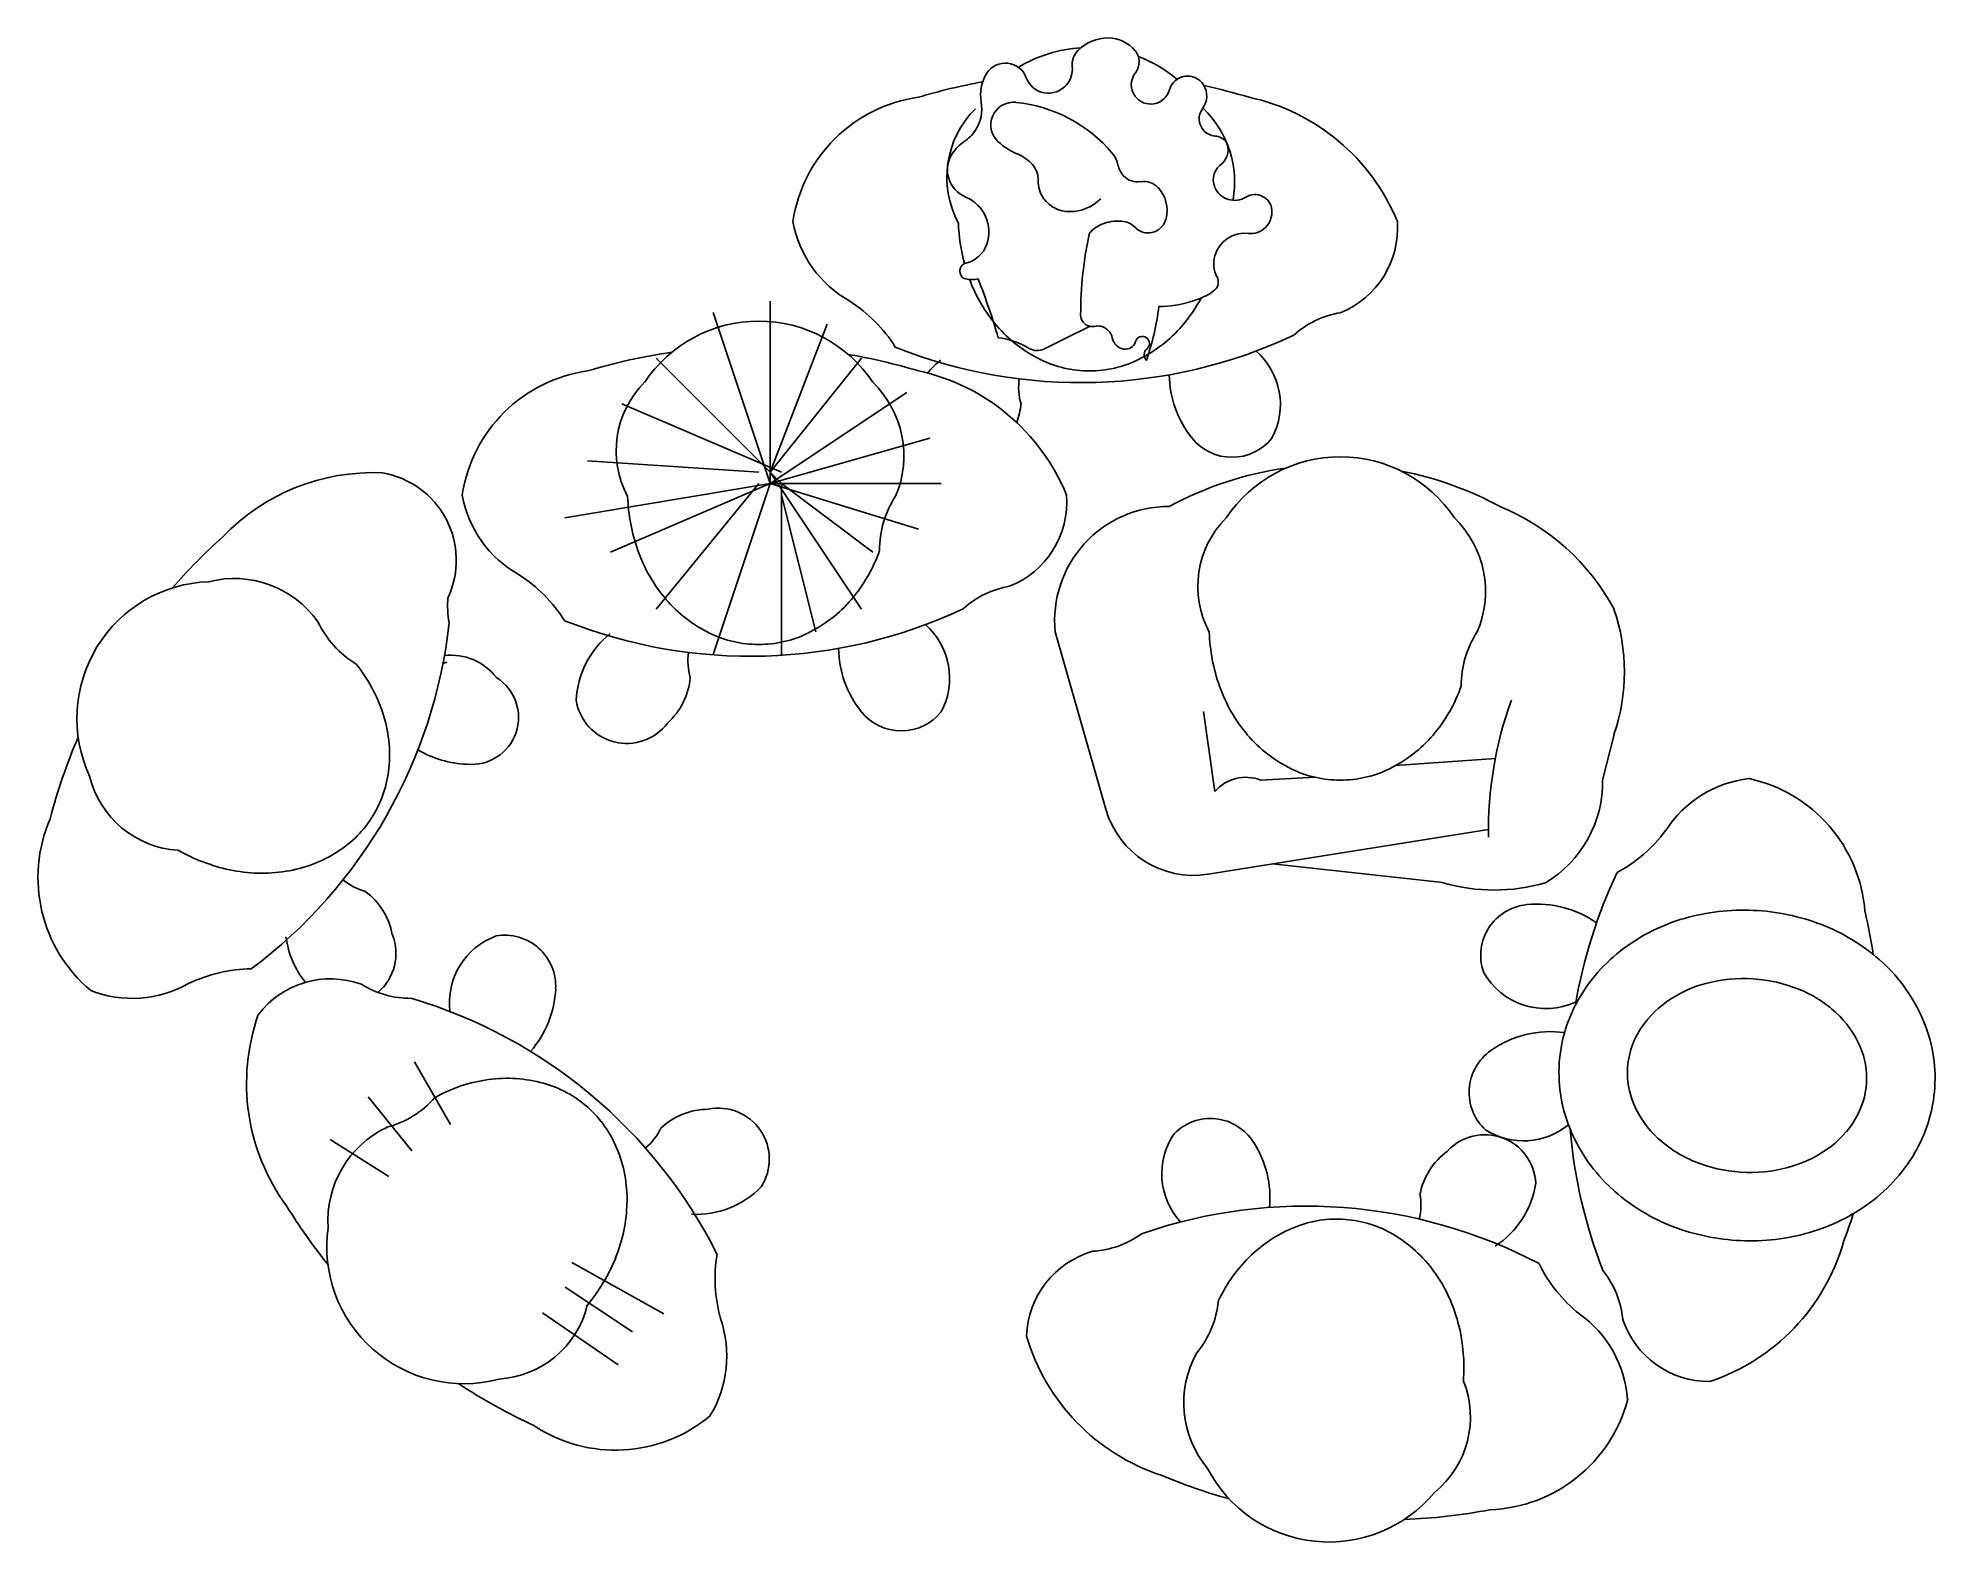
# Model space of a CAD drawing. Extents: x -166 to 0, y 1 to 133.
import ezdxf

# ---------------------------------------------------------------- set-up
doc = ezdxf.new("R2010")
doc.units = 0
doc.header["$LTSCALE"] = 50
doc.header["$MEASUREMENT"] = 0
doc.layers.get('0').update_dxf_attribs({"linetype": 'CONTINUOUS'})

msp = doc.modelspace()

# ---------------------------------------------------------------- linework, layer by layer
at = {"color": 0, "linetype": 'ByBlock'}
for p, q in [((-102.27, 93.42), (-107.27, 108.42)), ((-102.27, 93.42), (-102.27, 109.42)), ((-102.27, 94.42), (-97.27, 107.42)), ((-76.27, 106.22), (-74.27, 107.22)), ((-78.27, 105.22), (-76.27, 106.22)), ((-101.27, 93.42), (-112.27, 104.42)), ((-102.27, 94.42), (-94.27, 104.42)), ((-101.27, 94.42), (-115.27, 100.42)), ((-102.27, 93.42), (-90.27, 101.42)), ((-102.27, 93.42), (-88.27, 97.42)), ((-103.27, 94.42), (-118.27, 95.42)), ((-102.27, 93.42), (-120.27, 90.42)), ((-102.27, 93.42), (-116.27, 87.42)), ((-103.27, 93.42), (-112.27, 82.42)), ((-102.27, 93.42), (-107.27, 78.42)), ((-102.27, 94.42), (-94.27, 82.42)), ((-102.27, 93.42), (-87.27, 93.42)), ((-102.27, 93.42), (-89.27, 89.42)), ((-101.27, 93.42), (-93.27, 87.42)), ((-101.27, 93.42), (-101.27, 78.42)), ((-101.27, 92.42), (-98.27, 80.42)), ((-112.27, 82.42), (-112.27, 82.42)), ((-77.27, 80.42), (-72.83, 64.86)), ((-64.27, 73.42), (-63.27, 66.42)), ((-28.27, 71.42), (-29.27, 67.42)), ((-47.42, 68.69), (-38.67, 69.31)), ((-59.27, 67.42), (-54.44, 67.66)), ((-63.87, 59.16), (-39.28, 63.09)), ((-43.27, 58.42), (-58.22, 60.06)), ((-130.29, 37.22), (-133.45, 42.7)), ((-133.69, 34.89), (-137.51, 39.63)), ((-135.69, 32.65), (-140.84, 35.89)), ((-119.66, 25.09), (-111.6, 20.61)), ((-120.24, 22.93), (-114.34, 19.03)), ((-122.23, 20.69), (-115.59, 16.12))]:
    msp.add_line(p, q, dxfattribs=at)
for centre, radius, start, end in [((-74.27, 119.68), 12, 93.504, 121.2892), ((-72.63, 128.8), 3.72, 90, 135.3097), ((-72.63, 129.46), 3.06, 39.7537, 90), ((-81.64, 128.36), 1.95, 20.1073, 147.038), ((-77.95, 129.8), 2.18, 320.3323, 5.1835), ((-74.01, 130.16), 1.78, 135.3097, 185.1835), ((-71.47, 130.42), 1.56, 321.9299, 39.7537), ((-74.27, 119.68), 12, 50.1286, 69.0652), ((-74.77, 79.46), 50, 100.2111, 106.858), ((-80.37, 127.54), 3.45, 147.038, 190.7723), ((-77.87, 129.74), 2.07, 200.1073, 320.3323), ((-68.92, 128.41), 1.68, 141.9299, 216.4473), ((-65.66, 127.51), 1.66, 33.1082, 164.1354), ((-65.8, 127.42), 1.82, 322.7632, 33.1082), ((-74.77, 79.46), 50, 73.142, 77.8225), ((-87.47, 114.5), 12.94, 98.0008, 171.4768), ((-87.04, 126.27), 3.33, 326.1695, 10.7723), ((-80.92, 124.88), 2, 84.2894, 227.29), ((-81.98, 114.24), 12.69, 40.0862, 84.2894), ((-68.9, 128.43), 1.71, 216.4473, 344.1354), ((-64.13, 109.51), 18.22, 22.2672, 77.7749), ((-78.28, 120.3), 8.49, 134.9268, 208.1329), ((-63.16, 125.41), 1.49, 142.7632, 221.7976), ((-70.54, 119.86), 9, 349.877, 45.8205), ((-83.12, 120.26), 3.82, 124.0846, 145.667), ((-87.3, 126.45), 3.65, 304.0846, 326.1695), ((-78.41, 127.6), 5.69, 227.29, 247.336), ((-63.14, 125.43), 1.52, 221.7976, 265.9206), ((-63.35, 122.51), 1.41, 40.0696, 85.9206), ((-63.85, 122.71), 1.73, 316.7727, 24.1491), ((-84.13, 120.95), 2.59, 145.667, 247.5045), ((-82.08, 118.81), 3.83, 42.8384, 67.336), ((-74.1, 120.88), 2.38, 11.5902, 40.0862), ((-61.73, 120.08), 1.68, 120.8523, 203.2954), ((-80.67, 120.12), 1.9, 357.3708, 42.8384), ((-76.25, 119.92), 2.52, 177.3708, 216.5986), ((-69.85, 121.75), 1.95, 191.5902, 223.1459), ((-70.06, 121.55), 1.66, 223.1459, 279.7643), ((-69.49, 118.25), 1.68, 43.5842, 99.7643), ((-86.39, 115.51), 3.3, 340.639, 67.5045), ((-76.01, 120.09), 2.81, 216.5986, 270), ((-76.01, 121.16), 3.88, 270, 315), ((-70.41, 117.38), 2.95, 345.9638, 43.5842), ((-61.54, 120.16), 1.89, 203.2954, 301.6051), ((-59.76, 117.28), 1.5, 5.2382, 121.6051), ((-71.79, 112.64), 3.81, 82.1983, 108.4349), ((-69.15, 117.06), 1.65, 265.7106, 345.9638), ((-60.15, 117.24), 1.88, 263.7509, 5.2382), ((-90.36, 118.21), 10.07, 190.2628, 240.8126), ((-69.96, 116.82), 15.81, 181.8707, 194.9438), ((-41.91, 108.32), 33.13, 167.625, 180.189), ((-72.05, 113.43), 2.97, 108.4349, 138.2145), ((-71.51, 114.7), 1.73, 42.9875, 82.1983), ((-69.16, 116.88), 1.47, 222.9875, 265.7106), ((-60.65, 112.66), 2.73, 83.7509, 163.8743), ((-55.25, 115.84), 8, 291.8643, 4.1249), ((-85.69, 115.27), 2.57, 280.3112, 340.639), ((-60.86, 112.72), 2.51, 163.8743, 207.4462), ((-84.86, 112.07), 0.772, 119.2512, 237.5638), ((-63.95, 111.11), 0.975, 314.3411, 27.4462), ((-84.54, 114.45), 3.12, 256.5038, 279.5595), ((-72.07, 116.07), 13.57, 200.4057, 220.4261), ((-139.07, 89.75), 59.14, 16.1737, 21.4463), ((-68.27, 118.77), 9.82, 287.7818, 296.5651), ((-64.96, 112.14), 2.41, 296.5651, 314.3411), ((-102.3, 98.48), 13, 32.1807, 57.2869), ((-74.03, 108.21), 1.01, 180, 256.0473), ((-93.07, 112.23), 25.11, 341.4133, 352.5288), ((-68.18, 118.47), 9.51, 270, 287.7818), ((-76.47, 116.07), 13.57, 319.5739, 332.029), ((-50.93, 100.46), 8.07, 99.5598, 132.0855), ((-103.27, 95.68), 12, 33.5573, 146.4427), ((-73.41, 114.93), 11.81, 220.4261, 244.0686), ((-74.02, 108.23), 1.03, 256.0473, 282.8217), ((-73.52, 106.03), 1.22, 78.2191, 102.8217), ((-73.54, 105.96), 1.29, 10.52, 78.2191), ((-75.13, 114.93), 11.81, 295.9314, 319.5739), ((-103.77, 55.46), 50, 98.1829, 106.858), ((-75.02, 146.25), 43.97, 248.2805, 295.1481), ((-83.07, 99.52), 6.75, 58.5292, 83.2367), ((-78.86, 106.4), 1.31, 238.5292, 296.5651), ((-71.08, 106.42), 1.21, 190.52, 260.7825), ((-71.12, 106.15), 0.935, 260.7825, 343.6902), ((-69.63, 105.71), 0.625, 55.5556, 163.6902), ((-68.77, 104.72), 0.705, 129.9252, 225), ((-69.61, 105.72), 0.604, 309.9252, 55.5556), ((-63.78, 100.36), 6.25, 331.8709, 48.7), ((-116.47, 90.5), 12.94, 98.0008, 171.4768), ((-103.77, 55.46), 50, 73.142, 80.3925), ((-93.13, 85.51), 18.22, 22.2672, 77.7749), ((-82.28, 98.04), 8, 128.8911, 140.6032), ((-74.27, 113.16), 9.85, 244.0686, 270), ((-74.27, 113.16), 9.85, 270, 295.9314), ((-107.28, 96.3), 8.49, 134.9268, 208.1329), ((-99.54, 95.86), 9, 336.7994, 45.8205), ((-75.48, 101.85), 5, 171.219, 196.6634), ((-58.21, 103.09), 9.06, 180.7427, 218.7764), ((-86.33, 100.95), 6.08, 339.147, 355.0031), ((-61.77, 100.2), 4.47, 218.4986, 321.5014), ((-52.27, 83.78), 12, 33.5573, 146.4427), ((-137.09, 76.17), 18.22, 87.4351, 136.298), ((-137.56, 86.7), 7.77, 335.1538, 80.4474), ((-52.77, 64.61), 30.48, 98.1089, 118.4069), ((-52.77, 64.61), 30.48, 61.5931, 78.9039), ((-119.36, 94.21), 10.07, 190.2628, 240.8126), ((-98.96, 92.82), 15.81, 181.8707, 199.4353), ((-84.27, 87.67), 8.4, 146.4247, 180.7796), ((-84.25, 91.84), 8, 291.8643, 4.1249), ((-67.32, 81.42), 10, 89.7127, 185.7399), ((-56.28, 84.4), 8.49, 134.9268, 208.1329), ((-48.54, 83.96), 9, 336.7994, 45.8205), ((-45.87, 72.92), 20, 28.3587, 67.6669), ((-117.02, 51.4), 50, 131.6652, 138.9157), ((-101.07, 92.07), 13.57, 199.4353, 220.4261), ((-105.47, 92.07), 13.57, 319.5739, 340.5647), ((-149.26, 76.1), 9, 35.3226, 104.3436), ((-131.3, 74.48), 13, 32.1807, 57.2869), ((-151.06, 72.83), 12, 92.0805, 204.9659), ((-122.48, 82.7), 8.07, 174.7453, 190.6087), ((-102.41, 90.93), 11.81, 220.4261, 244.0686), ((-104.13, 90.93), 11.81, 295.9314, 319.5739), ((-79.93, 76.46), 8.07, 99.5598, 132.0855), ((-104.02, 122.25), 43.97, 248.2805, 295.1481), ((-44.36, 76.92), 17, 341.1235, 18.8765), ((-174.11, 86.06), 43.97, 306.8037, 353.6713), ((-134.3, 84.85), 8.4, 204.9479, 239.3027), ((-111.28, 74.04), 8, 128.8911, 177.334), ((-103.27, 89.16), 9.85, 244.0686, 270), ((-103.27, 89.16), 9.85, 270, 295.9314), ((-92.78, 76.36), 6.25, 331.8709, 48.7), ((-47.96, 80.92), 15.81, 181.8707, 199.4353), ((-33.27, 75.77), 8.4, 146.4247, 180.7796), ((-130.22, 73.42), 4.95, 37.2023, 97.0522), ((-104.48, 77.85), 5, 171.219, 196.6634), ((-87.21, 79.09), 9.06, 180.7427, 218.7764), ((-149.13, 69.07), 13.57, 18.0971, 39.0878), ((-129.1, 71.69), 6.25, 104.1737, 107.2231), ((-128.45, 72.91), 4.12, 264.2898, 58.1085), ((-115.33, 76.95), 6.08, 311.8668, 355.0031), ((-50.07, 80.17), 13.57, 199.4353, 220.4261), ((-54.47, 80.17), 13.57, 319.5739, 340.5647), ((-147.45, 69.62), 11.81, 354.4545, 18.0971), ((-114.85, 75.1), 4.47, 188.7503, 323.1773), ((-90.77, 76.2), 4.47, 218.4986, 321.5014), ((-5.66, 62.98), 33.62, 160.1125, 180.9629), ((-117.02, 51.4), 50, 156.7061, 165.3811), ((-128.52, 77.86), 9.06, 239.2658, 267.839), ((-51.41, 79.03), 11.81, 220.4261, 244.0686), ((-53.13, 79.03), 11.81, 295.9314, 319.5739), ((-145.5, 69.43), 9.85, 328.5232, 354.4545), ((-52.27, 77.26), 9.85, 244.0686, 270), ((-52.27, 77.26), 9.85, 270, 295.9314), ((-153.68, 69.74), 8.49, 193.4499, 266.6561), ((-60.55, 64.05), 3.61, 69.1624, 138.9101), ((-39.57, 67.25), 10.3, 300.9454, 0.9454), ((-15.28, 57.54), 10.07, 96.5501, 147.0999), ((-19.17, 54.9), 12.94, 4.2882, 77.7641), ((-153.53, 58.87), 12.94, 156.524, 229.9999), ((-145.5, 69.43), 9.85, 302.5918, 328.5232), ((-65.14, 67.06), 8, 195.9454, 279.0903), ((-34.2, 70.73), 13, 298.468, 323.5742), ((-146.36, 75.01), 15.81, 240.3938, 257.9585), ((-146.56, 71.08), 11.81, 278.9492, 302.5918), ((-146.83, 72.82), 13.57, 257.9585, 278.9492), ((-136.48, 62.49), 5, 229.7422, 255.1866), ((-38.77, 73.93), 16.16, 253.8267, 286.1733), ((11.71, 40.42), 43.97, 154.5679, 170.4875), ((-141.38, 52.76), 6.08, 10.39, 53.5262), ((-35.49, 52.04), 4.47, 95.4481, 198.451), ((-35.01, 47.48), 9.06, 54.9627, 95.7259), ((-17.49, 39.3), 16.64, 104.8244, 125.2783), ((-16.9, 37.08), 18.93, 86.2873, 104.8244), ((-16.9, 37.08), 18.93, 67.7502, 86.2873), ((-54.95, 44.5), 50, 8.7681, 13.1453), ((-136.79, 54.7), 8, 187.4142, 218.9595), ((-139.55, 52.2), 4.47, 310.3154, 21.7004), ((-124.14, 47.88), 6.25, 110.2374, 187.0664), ((-125.54, 49.34), 4.47, 356.865, 99.8679), ((-16.03, 39.2), 16.64, 47.2963, 67.7502), ((-18.51, 40.75), 14.87, 125.2783, 149.1896), ((-147.61, 37.86), 13, 90.7039, 115.81), ((-140.8, 41.98), 8, 70.2308, 142.4914), ((-34.26, 53.63), 6.25, 208.8204, 295.1302), ((-16.9, 37.08), 12.93, 86.2873, 104.8244), ((-16.9, 37.08), 12.93, 67.7502, 86.2873), ((-14.83, 40.51), 14.87, 23.3851, 47.2963), ((-158.2, 58.34), 10.07, 248.7859, 299.3357), ((-133.81, 56.34), 8.07, 237.9263, 270.452), ((-146.23, 6.12), 43.97, 26.647, 73.5146), ((-130.12, 49.55), 9.06, 319.1091, 357.1428), ((-20.17, 41.74), 12.93, 149.1896, 176.2873), ((-17.49, 39.3), 10.64, 104.8244, 125.2783), ((-16.03, 39.2), 10.64, 47.2963, 67.7502), ((-129.96, 40.81), 18.22, 160.6337, 216.1413), ((-18.51, 40.75), 8.87, 125.2783, 149.1896), ((-14.83, 40.51), 8.87, 23.3851, 47.2963), ((-33.86, 36.29), 9.06, 82.141, 125.0637), ((-20.17, 41.74), 6.93, 149.1896, 176.2873), ((-13.05, 41.28), 12.93, 356.2873, 23.3851), ((-36.51, 40.03), 4.47, 124.7859, 227.7888), ((-13.05, 41.28), 6.93, 356.2873, 23.3851), ((-20.17, 41.74), 12.93, 176.2873, 203.3851), ((-20.17, 41.74), 6.93, 176.2873, 203.3851), ((-125.09, 27.71), 13.57, 97.9404, 118.9311), ((-125.34, 29.45), 11.81, 74.2978, 97.9404), ((-124.81, 31.35), 9.85, 48.3665, 74.2978), ((-13.05, 41.28), 6.93, 329.1896, 356.2873), ((-13.05, 41.28), 12.93, 329.1896, 356.2873), ((-138.01, 45.08), 8.4, 284.7912, 319.146), ((-124.81, 31.35), 9.85, 22.4351, 48.3665), ((-107.68, 32.46), 6.08, 90.2333, 133.3695), ((-106.81, 34.17), 4.47, 327.1167, 101.5437), ((-18.4, 42.51), 8.87, 203.3851, 227.2963), ((-132.04, 28.81), 9, 115.1659, 184.1869), ((-116.39, 39), 5, 309.5855, 335.0299), ((-63.66, 33.26), 4.47, 32.4896, 135.4924), ((-36.22, 42.02), 6.25, 238.1582, 309.1447), ((11.71, 40.42), 43.97, 184.7875, 201.4355), ((-18.4, 42.51), 14.87, 203.3851, 227.2963), ((-14.71, 42.27), 8.87, 305.2783, 329.1896), ((-126.62, 30.6), 11.81, 358.7925, 22.4351), ((-61.68, 32.89), 6.25, 145.8619, 222.691), ((-67.5, 30.76), 9.06, 354.7337, 32.7674), ((-39.6, 31.84), 4.47, 2.7412, 137.1683), ((-17.19, 43.81), 10.64, 227.2963, 247.7502), ((-15.74, 43.72), 10.64, 284.8244, 305.2783), ((-39.31, 29.95), 6.08, 125.8578, 168.9941), ((-16.33, 45.93), 12.93, 247.7502, 266.2873), ((-16.33, 45.93), 12.93, 266.2873, 284.8244), ((-14.71, 42.27), 14.87, 305.2783, 329.1896), ((-108.78, 37.32), 8, 267.2575, 315.7004), ((-43.04, 33.26), 8, 302.882, 351.3249), ((-102.04, 56.2), 50, 211.5085, 218.759), ((-128.39, 30.63), 13.57, 337.8018, 358.7925), ((-55.3, -13.92), 43.97, 62.2715, 109.1391), ((-50.2, 30.18), 5, 345.21, 10.6544), ((-17.19, 43.81), 16.64, 227.2963, 247.7502), ((-15.74, 43.72), 16.64, 284.8244, 305.2783), ((-51.92, 17.21), 11.81, 109.9224, 133.5649), ((-52.59, 19.06), 9.85, 83.991, 109.9224), ((-52.59, 19.06), 9.85, 58.0596, 83.991), ((-16.33, 45.93), 18.93, 247.7502, 266.2873), ((-54.95, 44.5), 50, 339.4294, 342.4006), ((-129.14, 26.47), 12, 171.9238, 284.8092), ((-74.47, 34.14), 8.07, 273.5508, 306.0765), ((-53.63, 17.39), 11.81, 34.4171, 58.0596), ((-25.66, 31.93), 18.22, 288.5546, 344.0622), ((-16.33, 45.93), 18.93, 266.2873, 284.8244), ((-130.45, 31.48), 15.81, 320.2371, 337.8018), ((-94.1, 23.7), 13, 170.5472, 195.6533), ((-71.78, 18.39), 8, 105.8553, 178.1159), ((-50.7, 15.94), 13.57, 133.5649, 154.5557), ((-23.18, 30.73), 13, 206.1717, 231.2778), ((-55.08, 16.4), 13.57, 13.4263, 34.4171), ((-35.54, 19.35), 8.07, 5.8471, 38.3729), ((-71.33, 22.53), 8.4, 320.4157, 354.7706), ((-126.56, 23.35), 8.49, 273.2932, 346.4994), ((-116.14, 16.88), 10.07, 328.6292, 19.179), ((-37.12, 12.36), 10.07, 4.2538, 54.8036), ((-19.92, 22.66), 8, 198.1516, 270.4123), ((-62.29, 23.75), 18.22, 196.2582, 251.7658), ((-57.25, 15.88), 15.81, 355.8617, 13.4263), ((-57, 12.79), 9, 150.7904, 219.8115), ((-102.04, 56.2), 50, 236.5494, 245.2244), ((-49.35, 11.54), 8.49, 308.9178, 22.1239), ((-39.6, 16.35), 12.94, 271.9918, 345.4678), ((-115.83, 21.58), 12.94, 236.3673, 309.8432), ((-53.27, 12.58), 12, 207.5483, 320.4337), ((-48.56, 52.52), 50, 247.133, 254.3835), ((-48.56, 52.52), 50, 272.1739, 280.849)]:
    msp.add_arc(centre, radius, start, end, dxfattribs=at)

doc.saveas('drawing.dxf')
